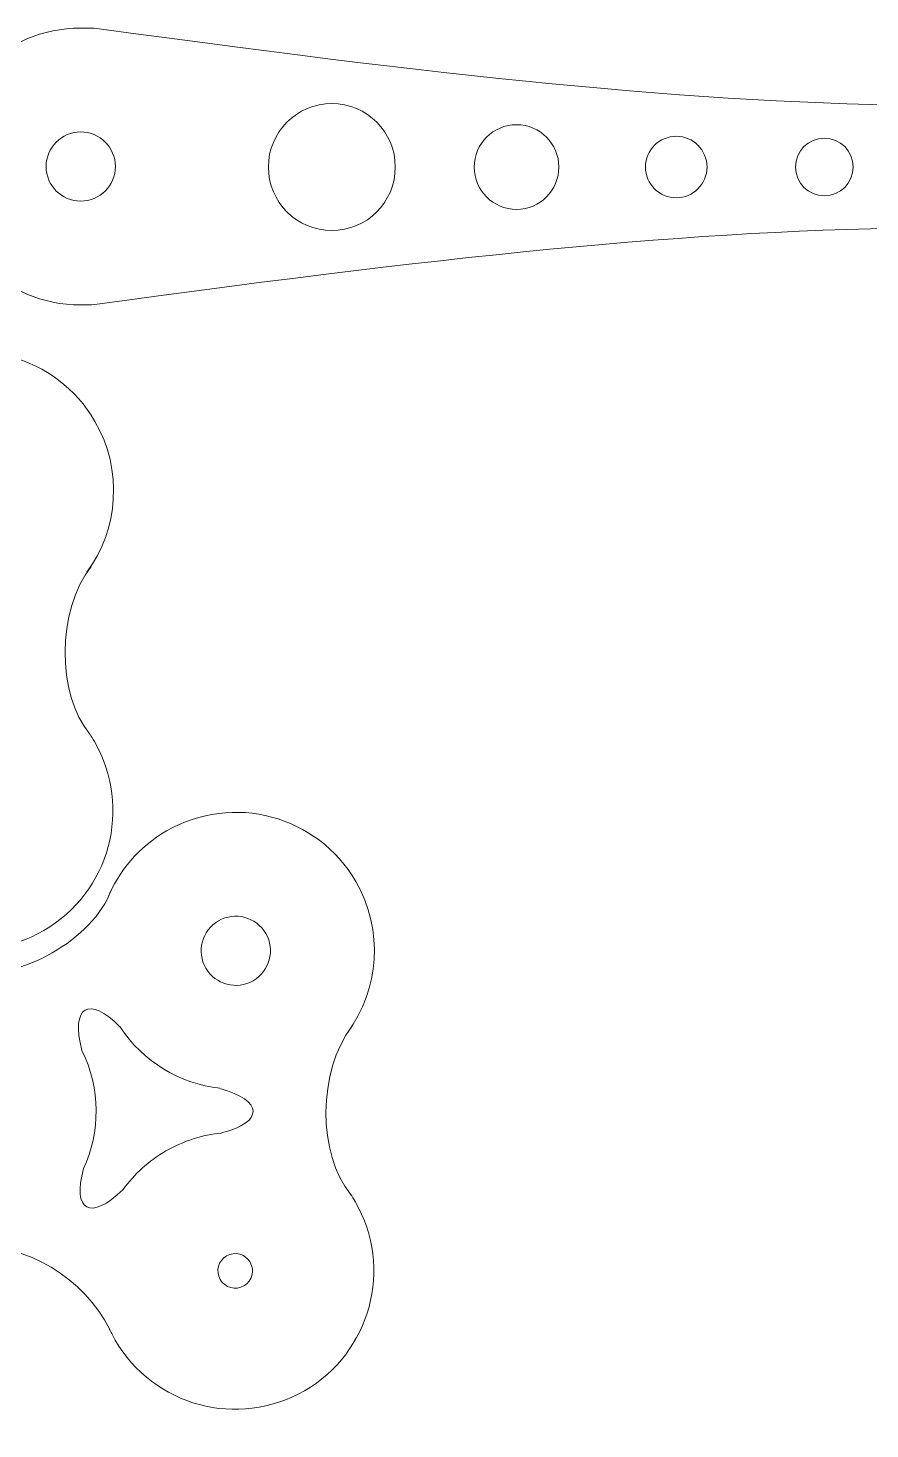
# Model space of a CAD drawing. Header units: millimetres. Extents: x -819 to 558, y -342 to 336.
# Drawn here: x -313 to -158.6, y -292.3 to -35.3 of the extents above; entities that cross this region are included whole.
import ezdxf

# ---------------------------------------------------------------- set-up
doc = ezdxf.new("R2010")
doc.units = ezdxf.units.MM
doc.header["$MEASUREMENT"] = 0
doc.layers.add('#Layer 1', color=7, linetype='Continuous')

msp = doc.modelspace()

# ---------------------------------------------------------------- linework, layer by layer
at = {"layer": '#Layer 1', "color": 22, "lineweight": 9}
for points, knots in [([(-300.7342, -85.988), (-301.5848, -86.074), (-302.4477, -86.08), (-303.3211, -86.08), (-303.3211, -86.08), (-317.3492, -86.08), (-328.7211, -74.7081), (-328.7211, -60.68), (-328.7211, -60.68), (-328.7211, -46.6519), (-317.3492, -35.28), (-303.3211, -35.28), (-303.3211, -35.28), (-302.0287, -35.28), (-300.7399, -35.2664), (-299.4995, -35.4526)], [0, 0, 0, 0, 0.25, 0.25, 0.25, 0.25, 0.5, 0.5, 0.5, 0.5, 0.75, 0.75, 0.75, 0.75, 1, 1, 1, 1]), ([(-245.642, -60.7741), (-245.642, -67.204), (-250.854, -72.4158), (-257.2836, -72.4158), (-257.2836, -72.4158), (-263.7132, -72.4158), (-268.9253, -67.204), (-268.9253, -60.7741), (-268.9253, -60.7741), (-268.9253, -54.3449), (-263.7132, -49.1324), (-257.2836, -49.1324), (-257.2836, -49.1324), (-250.854, -49.1324), (-245.642, -54.3449), (-245.642, -60.7741)], [0, 0, 0, 0, 0.25, 0.25, 0.25, 0.25, 0.5, 0.5, 0.5, 0.5, 0.75, 0.75, 0.75, 0.75, 1, 1, 1, 1]), ([(-215.6558, -60.7741), (-215.6558, -65.0605), (-219.1306, -68.5352), (-223.417, -68.5352), (-223.417, -68.5352), (-227.7033, -68.5352), (-231.1781, -65.0605), (-231.1781, -60.7741), (-231.1781, -60.7741), (-231.1781, -56.4877), (-227.7033, -53.013), (-223.417, -53.013), (-223.417, -53.013), (-219.1306, -53.013), (-215.6558, -56.4877), (-215.6558, -60.7741)], [0, 0, 0, 0, 0.25, 0.25, 0.25, 0.25, 0.5, 0.5, 0.5, 0.5, 0.75, 0.75, 0.75, 0.75, 1, 1, 1, 1]), ([(-188.492, -60.7741), (-188.492, -63.8915), (-191.0193, -66.4185), (-194.1364, -66.4185), (-194.1364, -66.4185), (-197.2539, -66.4185), (-199.7808, -63.8915), (-199.7808, -60.7741), (-199.7808, -60.7741), (-199.7808, -57.6569), (-197.2539, -55.1296), (-194.1364, -55.1296), (-194.1364, -55.1296), (-191.0193, -55.1296), (-188.492, -57.6569), (-188.492, -60.7741)], [0, 0, 0, 0, 0.25, 0.25, 0.25, 0.25, 0.5, 0.5, 0.5, 0.5, 0.75, 0.75, 0.75, 0.75, 1, 1, 1, 1]), ([(-161.6808, -60.7741), (-161.6808, -63.6969), (-164.0501, -66.0658), (-166.9725, -66.0658), (-166.9725, -66.0658), (-169.895, -66.0658), (-172.2642, -63.6969), (-172.2642, -60.7741), (-172.2642, -60.7741), (-172.2642, -57.852), (-169.895, -55.4824), (-166.9725, -55.4824), (-166.9725, -55.4824), (-164.0501, -55.4824), (-161.6808, -57.852), (-161.6808, -60.7741)], [0, 0, 0, 0, 0.25, 0.25, 0.25, 0.25, 0.5, 0.5, 0.5, 0.5, 0.75, 0.75, 0.75, 0.75, 1, 1, 1, 1]), ([(-346.263, -110.6225), (-344.2161, -105.545), (-340.5196, -101.0888), (-335.4107, -98.1392), (-335.4107, -98.1392), (-323.2622, -91.1254), (-307.7276, -95.2874), (-300.7134, -107.4364), (-300.7134, -107.4364), (-295.5318, -116.4111), (-296.4501, -127.2343), (-302.1817, -135.1045)], [0, 0, 0, 0, 0.33333333, 0.33333333, 0.33333333, 0.33333333, 0.66666667, 0.66666667, 0.66666667, 0.66666667, 1, 1, 1, 1]), ([(-301.6837, -164.7729), (-301.3847, -165.2226), (-301.0978, -165.6847), (-300.824, -166.1589), (-300.824, -166.1589), (-293.8101, -178.3072), (-297.9728, -193.8422), (-310.1209, -200.8557), (-310.1209, -200.8557), (-322.27, -207.8699), (-337.8043, -203.7072), (-344.8182, -191.5588), (-344.8182, -191.5588), (-345.178, -190.9355), (-345.5086, -190.3034), (-345.8099, -189.664), (-345.8099, -189.664), (-345.8328, -189.6153), (-345.8556, -189.5665), (-345.8782, -189.5178)], [0, 0, 0, 0, 0.2, 0.2, 0.2, 0.2, 0.4, 0.4, 0.4, 0.4, 0.6, 0.6, 0.6, 0.6, 0.8, 0.8, 0.8, 0.8, 1, 1, 1, 1]), ([(-298.4432, -195.0496), (-296.3963, -189.9721), (-292.6998, -185.5159), (-287.5909, -182.5663), (-287.5909, -182.5663), (-275.4424, -175.5525), (-259.9078, -179.7145), (-252.8936, -191.8635), (-252.8936, -191.8635), (-247.712, -200.8382), (-248.6303, -211.6614), (-254.3619, -219.5316)], [0, 0, 0, 0, 0.33333333, 0.33333333, 0.33333333, 0.33333333, 0.66666667, 0.66666667, 0.66666667, 0.66666667, 1, 1, 1, 1]), ([(-295.5517, -248.3472), (-293.5221, -245.552), (-290.886, -243.1278), (-287.7011, -241.289), (-287.7011, -241.289), (-284.4679, -239.4223), (-280.9947, -238.3471), (-277.5061, -238.0036)], [0, 0, 0, 0, 0.5, 0.5, 0.5, 0.5, 1, 1, 1, 1]), ([(-253.8639, -249.2), (-253.5649, -249.6497), (-253.278, -250.1118), (-253.0042, -250.586), (-253.0042, -250.586), (-245.9903, -262.7343), (-250.153, -278.2693), (-262.3011, -285.2828), (-262.3011, -285.2828), (-274.4502, -292.297), (-289.9845, -288.1343), (-296.9984, -275.9859), (-296.9984, -275.9859), (-297.3582, -275.3626), (-297.6888, -274.7305), (-297.9901, -274.0911), (-297.9901, -274.0911), (-298.013, -274.0424), (-298.0358, -273.9936), (-298.0584, -273.9449)], [0, 0, 0, 0, 0.2, 0.2, 0.2, 0.2, 0.4, 0.4, 0.4, 0.4, 0.6, 0.6, 0.6, 0.6, 0.8, 0.8, 0.8, 0.8, 1, 1, 1, 1])]:
    msp.add_open_spline(points, degree=3, knots=knots, dxfattribs=at)
for points in [[(-299.4995, -35.4526), (-163.6914, -54.0647), (-120.8009, -54.2654), (20.6279, -36.0551)], [(-300.7342, -85.988), (-163.4447, -67.1737), (-121.1112, -67.1737), (24.0569, -85.988)], [(-301.412, -134.0371), (-307.7207, -142.109), (-307.7203, -157.5503), (-301.6594, -164.8022)], [(-324.5316, -208.6598), (-314.3871, -210.0868), (-301.015, -202.3663), (-297.7642, -193.4914)], [(-303.0948, -222.8288), (-305.2818, -214.7611), (-301.7357, -212.714), (-296.1881, -218.4756)], [(-277.8193, -229.7957), (-285.0878, -228.9463), (-291.9037, -224.9772), (-296.1563, -218.4549)], [(-253.5922, -218.4642), (-259.9009, -226.5361), (-259.9005, -241.9774), (-253.8396, -249.2293)], [(-303.1065, -222.8345), (-299.6516, -229.8604), (-299.739, -237.8156), (-302.7892, -244.5372)], [(-277.824, -229.8355), (-269.7432, -231.9756), (-269.7432, -236.07), (-277.5071, -237.9935)], [(-295.5645, -248.338), (-301.4581, -254.266), (-305.0041, -252.2189), (-302.7882, -244.5336)], [(-298.0584, -273.9449), (-302.4285, -264.9495), (-313.9257, -257.6849), (-322.8813, -259.2456)]]:
    msp.add_open_spline(points, degree=3, dxfattribs=at)
at = {"layer": '#Layer 1', "color": 7, "lineweight": 9}
for points in [[(-296.9711, -60.68), (-296.9711, -64.1871), (-299.8144, -67.03), (-303.3211, -67.03), (-303.3211, -67.03), (-306.8282, -67.03), (-309.6711, -64.1871), (-309.6711, -60.68), (-309.6711, -60.68), (-309.6711, -57.1729), (-306.8282, -54.33), (-303.3211, -54.33), (-303.3211, -54.33), (-299.8144, -54.33), (-296.9711, -57.1729), (-296.9711, -60.68)], [(-269.3914, -201.3886), (-267.6379, -204.4258), (-268.6786, -208.3091), (-271.7159, -210.0627), (-271.7159, -210.0627), (-274.7531, -211.8162), (-278.6364, -210.7758), (-280.3899, -207.7386), (-280.3899, -207.7386), (-282.1435, -204.7014), (-281.1031, -200.8178), (-278.0659, -199.0642), (-278.0659, -199.0642), (-275.0286, -197.311), (-271.145, -198.3514), (-269.3914, -201.3886)], [(-272.2514, -261.6983), (-271.3746, -263.217), (-271.895, -265.159), (-273.4136, -266.0357), (-273.4136, -266.0357), (-274.9324, -266.9126), (-276.8743, -266.3923), (-277.7511, -264.8736), (-277.7511, -264.8736), (-278.628, -263.3548), (-278.1077, -261.4129), (-276.5888, -260.5361), (-276.5888, -260.5361), (-275.0703, -259.6592), (-273.1283, -260.1795), (-272.2514, -261.6983)]]:
    msp.add_open_spline(points, degree=3, knots=[0, 0, 0, 0, 0.25, 0.25, 0.25, 0.25, 0.5, 0.5, 0.5, 0.5, 0.75, 0.75, 0.75, 0.75, 1, 1, 1, 1], dxfattribs=at)

doc.saveas('drawing.dxf')
